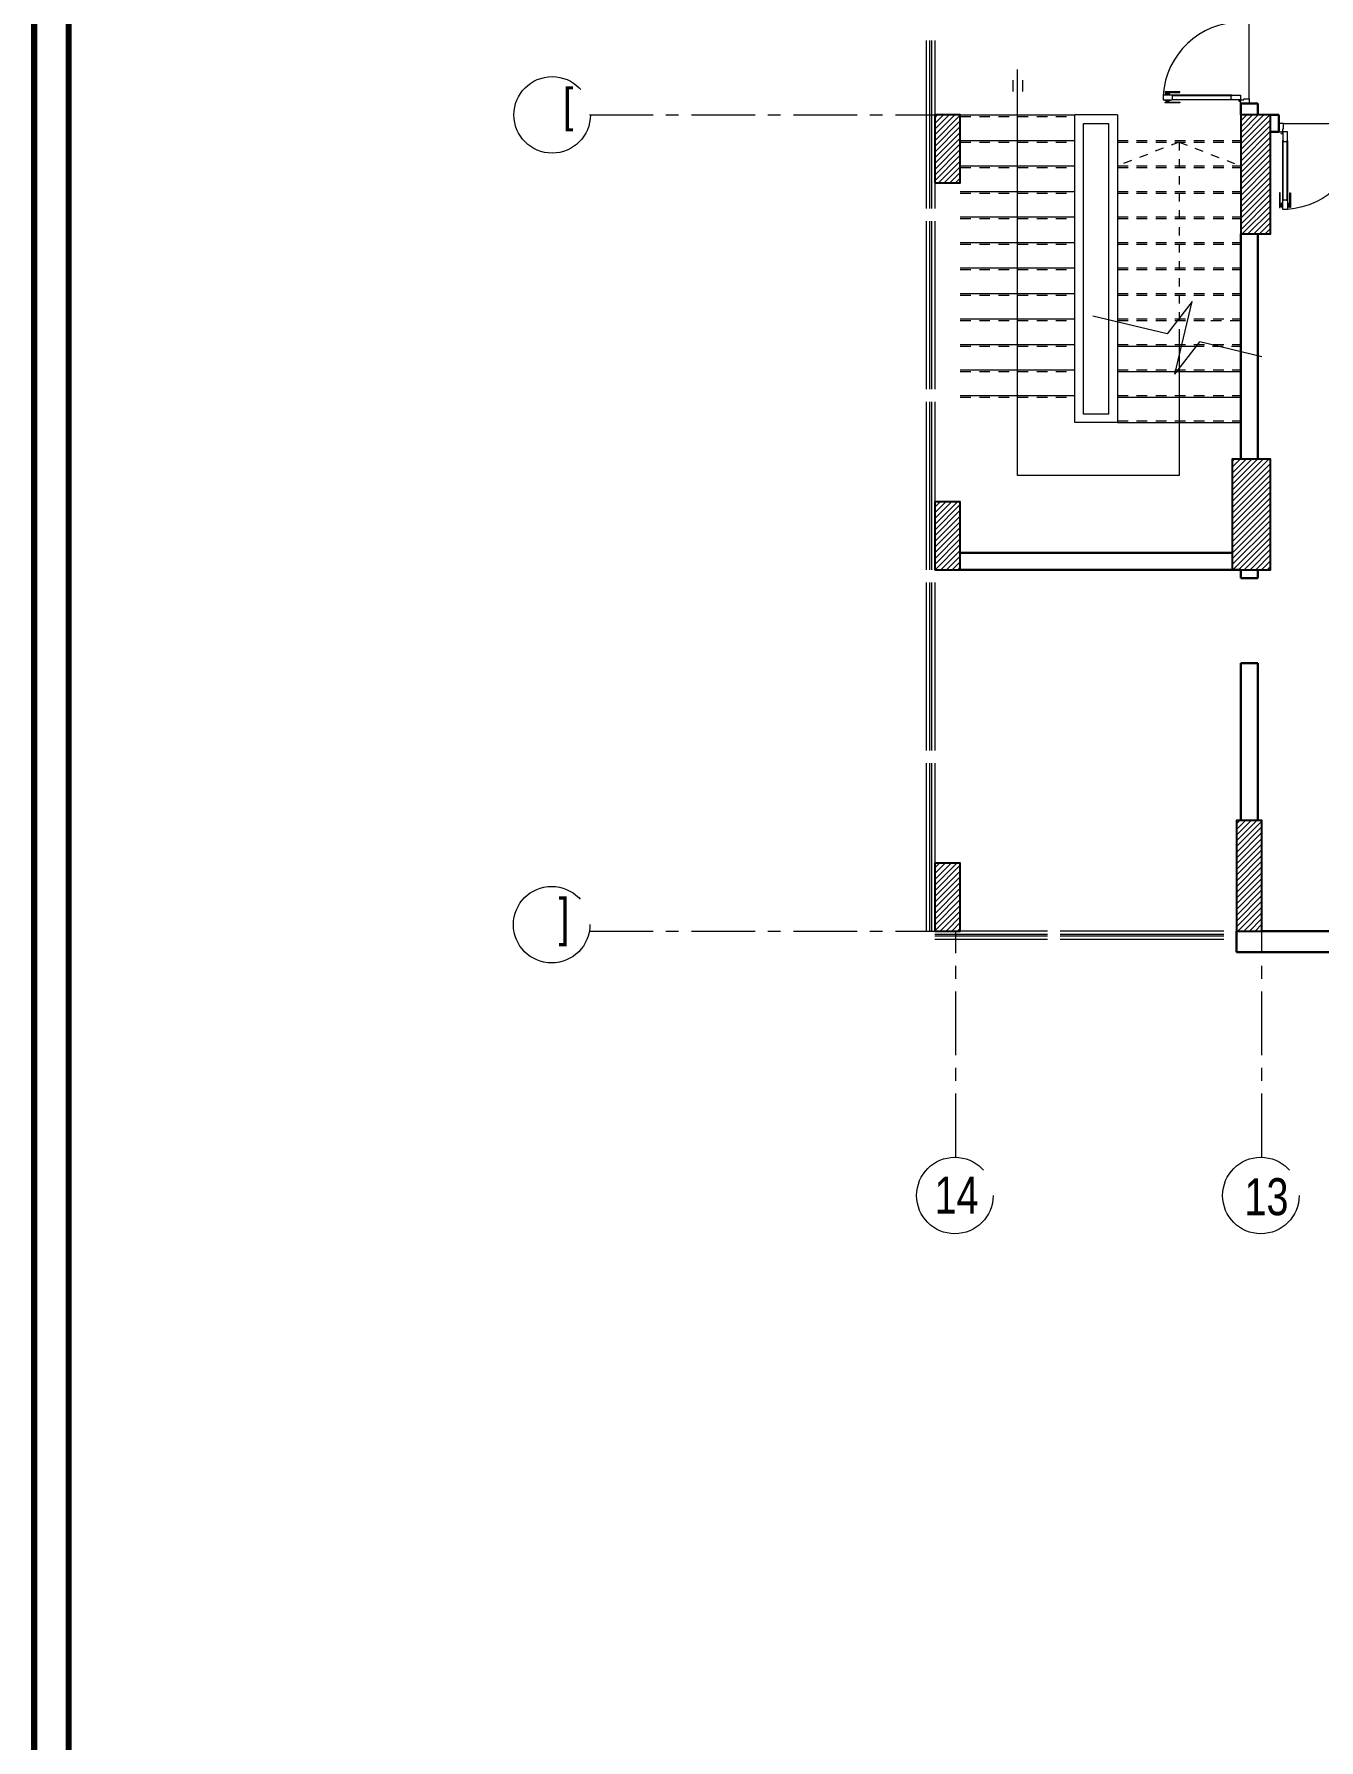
# Model space of a CAD drawing. Extents: x 847 to 949, y 444 to 823.
# Drawn here: x 847.35 to 862.47, y 550.95 to 571.01 of the extents above; entities that cross this region are included whole.
import ezdxf

# ---------------------------------------------------------------- set-up
doc = ezdxf.new("R2010")
doc.units = 0
doc.header["$MEASUREMENT"] = 0
for name, pattern in [('CENTERX2', [4, 2.5, -0.5, 0.5, -0.5]), ('HIDDEN', [0.375, 0.25, -0.125]), ('HIDDEN2', [0.1875, 0.125, -0.0625])]:
    doc.linetypes.add(name, pattern=pattern)
doc.layers.get('0').update_dxf_attribs({"linetype": 'CONTINUOUS', "lineweight": 30})
for name, color, linetype, lineweight in [('axis', 1, 'CENTERX2', 5), ('Column', 6, 'CONTINUOUS', 25), ('DOOR', 30, 'CONTINUOUS', 9), ('hatch', 252, 'CONTINUOUS', 9), ('PLAN-ELEV', 2, 'CONTINUOUS', 5), ('PLAN-HAND', 30, 'CONTINUOUS', 5), ('PLAN-STAIR', 3, 'CONTINUOUS', 9), ('PLAN-STAIR-HIDDEN', 1, 'HIDDEN2', 5), ('SEC-HT', 251, 'CONTINUOUS', 5), ('stairs', 50, 'CONTINUOUS', 9), ('txt in circle', 11, 'CONTINUOUS', 13), ('UG-BORDER', 20, 'CONTINUOUS', 80), ('Wall', 5, 'CONTINUOUS', 30), ('WINDOW', 4, 'CONTINUOUS', 5)]:
    doc.layers.add(name, color=color, linetype=linetype, lineweight=lineweight)
doc.styles.add('SOSA2', font='SOSA.shx', dxfattribs={"width": 0.8})
pattern_1 = [(45, (1093.753867, 246.140245), (-0.0336759605, 0.0336759605), [])]

# ---------------------------------------------------------------- blocks, each defined once
blk = doc.blocks.new('d3')
at = {"layer": 'DOOR', "color": 252}
for p, q in [((45.662, -61.505), (45.662, -60.806)), ((45.667, -60.806), (45.667, -61.505)), ((45.714, -60.806), (45.714, -61.505)), ((45.719, -61.505), (45.719, -60.806))]:
    blk.add_line(p, q, dxfattribs=at)
at = {"layer": 'DOOR', "color": 251}
blk.add_line((45.674, -61.711), (46.563, -61.711), dxfattribs=at)
at = {"layer": 'DOOR', "color": 1}
for points in [[(45.634, -60.895), (45.626, -60.895), (45.626, -60.722), (45.634, -60.722)], [(45.646, -60.74), (45.64, -60.74), (45.64, -60.76), (45.646, -60.76)], [(45.735, -60.74), (45.741, -60.74), (45.741, -60.76), (45.735, -60.76)], [(45.747, -60.895), (45.755, -60.895), (45.755, -60.722), (45.747, -60.722)]]:
    blk.add_lwpolyline(points, close=True, dxfattribs=at)
for points in [[(45.634, -60.74, -1), (45.64, -60.74), (45.64, -60.74), (45.64, -60.76), (45.64, -60.76, -1), (45.634, -60.76), (45.634, -60.76)], [(45.747, -60.74, 1), (45.741, -60.74), (45.741, -60.74), (45.741, -60.76), (45.741, -60.76, 1), (45.747, -60.76), (45.747, -60.76)]]:
    blk.add_lwpolyline(points, format="xyb", close=True, dxfattribs=at)
for points in [[(45.652, -60.767), (45.646, -60.767), (45.646, -60.733), (45.652, -60.733)], [(45.663, -60.778), (45.652, -60.778), (45.652, -60.722), (45.663, -60.722)], [(45.729, -60.767), (45.735, -60.767), (45.735, -60.733), (45.729, -60.733)]]:
    blk.add_lwpolyline(points, dxfattribs=at)
at = {"layer": 'DOOR', "color": 5}
for points in [[(45.667, -60.8), (45.667, -60.811), (45.714, -60.811), (45.714, -60.8), (45.718, -60.8), (45.718, -60.7), (45.718, -60.7), (45.663, -60.7), (45.663, -60.8)], [(45.667, -61.511), (45.667, -61.5), (45.714, -61.5), (45.714, -61.511), (45.718, -61.511), (45.718, -61.611), (45.718, -61.611), (45.663, -61.611), (45.663, -61.511)], [(45.618, -61.711), (45.618, -61.611), (45.663, -61.611), (45.663, -61.649), (45.674, -61.649), (45.674, -61.711)], [(46.618, -61.711), (46.618, -61.611), (46.574, -61.611), (46.574, -61.649), (46.563, -61.649), (46.563, -61.711)]]:
    blk.add_lwpolyline(points, close=True, dxfattribs=at)
blk.add_lwpolyline([(45.718, -60.778), (45.729, -60.778), (45.729, -60.722), (45.718, -60.722)], dxfattribs=at)
for points in [[(45.667, -60.81), (45.667, -60.81, -1), (45.667, -60.801)], [(45.714, -60.81), (45.714, -60.81, 1), (45.714, -60.801)], [(45.667, -61.5), (45.667, -61.5, 1), (45.667, -61.51)], [(45.714, -61.5), (45.714, -61.5, -1), (45.714, -61.51)]]:
    blk.add_lwpolyline(points, format="xyb", close=True, dxfattribs=at)
blk.add_circle((45.652, -61.6), 0.0111, dxfattribs=at)
at = {"layer": 'DOOR', "color": 252}
blk.add_arc((45.661, -61.611), 0.913, 360, 86.3977, dxfattribs=at)
blk = doc.blocks.new('d2')
at = {"layer": 'DOOR', "color": 251}
for p, q in [((91.315, -77.838), (92.204, -77.838)), ((93.204, -77.838), (92.315, -77.838))]:
    blk.add_line(p, q, dxfattribs=at)
at = {"layer": 'DOOR', "color": 252}
for p, q in [((91.303, -78.043), (91.303, -78.743)), ((91.308, -78.743), (91.308, -78.043)), ((91.355, -78.743), (91.355, -78.043)), ((91.36, -78.043), (91.36, -78.743)), ((93.159, -78.043), (93.159, -78.743)), ((93.164, -78.743), (93.164, -78.043)), ((93.21, -78.743), (93.21, -78.043)), ((93.215, -78.043), (93.215, -78.743))]:
    blk.add_line(p, q, dxfattribs=at)
at = {"layer": 'DOOR', "color": 5}
for points in [[(91.259, -77.838), (91.259, -77.938), (91.304, -77.938), (91.304, -77.9), (91.315, -77.9), (91.315, -77.838)], [(92.259, -77.838), (92.259, -77.938), (92.215, -77.938), (92.215, -77.9), (92.204, -77.9), (92.204, -77.838)], [(92.259, -77.838), (92.259, -77.938), (92.304, -77.938), (92.304, -77.9), (92.315, -77.9), (92.315, -77.838)], [(93.259, -77.838), (93.259, -77.938), (93.215, -77.938), (93.215, -77.9), (93.204, -77.9), (93.204, -77.838)], [(91.308, -78.038), (91.308, -78.049), (91.355, -78.049), (91.355, -78.038), (91.359, -78.038), (91.359, -77.938), (91.359, -77.938), (91.304, -77.938), (91.304, -78.038)], [(93.21, -78.038), (93.21, -78.049), (93.164, -78.049), (93.164, -78.038), (93.159, -78.038), (93.159, -77.938), (93.159, -77.938), (93.215, -77.938), (93.215, -78.038)], [(91.308, -78.749), (91.308, -78.738), (91.355, -78.738), (91.355, -78.749), (91.359, -78.749), (91.359, -78.849), (91.359, -78.849), (91.304, -78.849), (91.304, -78.749)], [(93.21, -78.749), (93.21, -78.738), (93.164, -78.738), (93.164, -78.749), (93.159, -78.749), (93.159, -78.849), (93.159, -78.849), (93.215, -78.849), (93.215, -78.749)]]:
    blk.add_lwpolyline(points, close=True, dxfattribs=at)
for points in [[(91.308, -78.048), (91.308, -78.048, -1), (91.308, -78.038)], [(91.355, -78.048), (91.355, -78.048, 1), (91.355, -78.038)], [(93.164, -78.048), (93.164, -78.048, -1), (93.164, -78.038)], [(93.21, -78.048), (93.21, -78.048, 1), (93.21, -78.038)], [(91.308, -78.738), (91.308, -78.738, 1), (91.308, -78.748)], [(91.355, -78.738), (91.355, -78.738, -1), (91.355, -78.748)], [(93.164, -78.738), (93.164, -78.738, 1), (93.164, -78.748)], [(93.21, -78.738), (93.21, -78.738, -1), (93.21, -78.748)]]:
    blk.add_lwpolyline(points, format="xyb", close=True, dxfattribs=at)
at = {"layer": 'DOOR', "color": 1}
for points in [[(91.275, -78.654), (91.267, -78.654), (91.267, -78.826), (91.275, -78.826)], [(91.287, -78.809), (91.281, -78.809), (91.281, -78.788), (91.287, -78.788)], [(91.376, -78.809), (91.382, -78.809), (91.382, -78.788), (91.376, -78.788)], [(91.388, -78.654), (91.396, -78.654), (91.396, -78.826), (91.388, -78.826)], [(93.131, -78.654), (93.123, -78.654), (93.123, -78.826), (93.131, -78.826)], [(93.143, -78.809), (93.136, -78.809), (93.136, -78.788), (93.143, -78.788)], [(93.231, -78.809), (93.238, -78.809), (93.238, -78.788), (93.231, -78.788)], [(93.243, -78.654), (93.251, -78.654), (93.251, -78.826), (93.243, -78.826)]]:
    blk.add_lwpolyline(points, close=True, dxfattribs=at)
for points in [[(91.275, -78.808, 1), (91.281, -78.808), (91.281, -78.808), (91.281, -78.789), (91.281, -78.789, 1), (91.275, -78.789), (91.275, -78.789)], [(91.388, -78.808, -1), (91.382, -78.808), (91.382, -78.808), (91.382, -78.789), (91.382, -78.789, -1), (91.388, -78.789), (91.388, -78.789)], [(93.131, -78.808, 1), (93.136, -78.808), (93.136, -78.808), (93.136, -78.789), (93.136, -78.789, 1), (93.131, -78.789), (93.131, -78.789)], [(93.243, -78.808, -1), (93.238, -78.808), (93.238, -78.808), (93.238, -78.789), (93.238, -78.789, -1), (93.243, -78.789), (93.243, -78.789)]]:
    blk.add_lwpolyline(points, format="xyb", close=True, dxfattribs=at)
for points in [[(91.293, -78.781), (91.287, -78.781), (91.287, -78.816), (91.293, -78.816)], [(91.304, -78.771), (91.293, -78.771), (91.293, -78.826), (91.304, -78.826)], [(91.37, -78.781), (91.376, -78.781), (91.376, -78.816), (91.37, -78.816)], [(93.148, -78.781), (93.143, -78.781), (93.143, -78.816), (93.148, -78.816)], [(93.215, -78.771), (93.226, -78.771), (93.226, -78.826), (93.215, -78.826)], [(93.226, -78.781), (93.231, -78.781), (93.231, -78.816), (93.226, -78.816)]]:
    blk.add_lwpolyline(points, dxfattribs=at)
at = {"layer": 'DOOR', "color": 5}
for points in [[(91.359, -78.771), (91.37, -78.771), (91.37, -78.826), (91.359, -78.826)], [(93.159, -78.771), (93.148, -78.771), (93.148, -78.826), (93.159, -78.826)]]:
    blk.add_lwpolyline(points, dxfattribs=at)
for centre in [(91.293, -77.949), (93.226, -77.949)]:
    blk.add_circle(centre, 0.0111, dxfattribs=at)
at = {"layer": 'DOOR', "color": 252}
for centre, start, end in [((91.302, -77.938), 273.6023, 0), ((93.217, -77.938), 180, 266.3977)]:
    blk.add_arc(centre, 0.913, start, end, dxfattribs=at)
blk = doc.blocks.new('fghh')
at = {"layer": 'hatch'}
for p, q in [((1434.894, 1497.176), (1434.61, 1497.792)), ((1435.256, 1497.18), (1434.656, 1496.903)), ((1434.656, 1496.903), (1434.894, 1497.176)), ((1435.256, 1497.18), (1435.018, 1496.907)), ((1435.256, 1496.392), (1435.018, 1496.907))]:
    blk.add_line(p, q, dxfattribs=at)
blk = doc.blocks.new('A$C11ED6BD5')
at = {"layer": 'axis', "color": 0, "ltscale": 0.3}
for p, q in [((-61.363, 9.85), (-57.3, 9.85)), ((-61.363, 0.25), (-57.3, 0.25)), ((-57.05, -2.411), (-57.05, 0.25)), ((-53.45, -2.411), (-53.45, 0.25))]:
    blk.add_line(p, q, dxfattribs=at)
at = {"layer": 'axis', "color": 0}
for centre in [(-61.801, 9.85), (-61.807, 0.325), (-57.063, -2.861), (-53.463, -2.861)]:
    blk.add_circle(centre, 0.45, dxfattribs=at)
at = {"layer": 'txt in circle', "color": 0, "ltscale": 0.01, "attachment_point": 5, "style": 'SOSA2'}
for s, insert, char_height in [('[', (-61.612, 9.91), 0.392), (']', (-61.66, 0.353), 0.435), ('14', (-57.043, -2.856), 0.4355), ('13', (-53.397, -2.878), 0.4355)]:
    blk.add_mtext(s, dxfattribs=dict(at, insert=insert, char_height=char_height))

msp = doc.modelspace()

# ---------------------------------------------------------------- hatches: boundary and pattern name
at = {"layer": 'hatch'}
h = msp.add_hatch(dxfattribs=at)
h.set_pattern_fill('ANSI31', color=252, scale=0.015, style=0)
h.set_pattern_definition(pattern_1)
h.paths.add_polyline_path([(857.947, 569.262), (858.247, 569.262), (858.247, 570.062), (857.947, 570.062)])
h = msp.add_hatch(dxfattribs=at)
h.set_pattern_fill('ANSI31', color=252, scale=0.015, style=0)
h.set_pattern_definition(pattern_1)
h.paths.add_polyline_path([(861.547, 568.662), (861.897, 568.662), (861.897, 570.062), (861.547, 570.062)])
h = msp.add_hatch(dxfattribs=at)
h.set_pattern_fill('ANSI31', color=252, scale=0.015, style=0)
h.set_pattern_definition(pattern_1)
h.paths.add_polyline_path([(861.447, 564.712), (861.897, 564.712), (861.897, 566.012), (861.447, 566.012)])
h = msp.add_hatch(dxfattribs=at)
h.set_pattern_fill('ANSI31', color=252, scale=0.015, style=0)
h.set_pattern_definition(pattern_1)
h.paths.add_polyline_path([(857.947, 564.712), (858.247, 564.712), (858.247, 565.512), (857.947, 565.512)])
h = msp.add_hatch(dxfattribs=at)
h.set_pattern_fill('ANSI31', color=252, scale=0.015, style=0)
h.set_pattern_definition(pattern_1)
h.paths.add_polyline_path([(861.497, 560.462), (861.797, 560.462), (861.797, 561.762), (861.497, 561.762)])
h = msp.add_hatch(dxfattribs=at)
h.set_pattern_fill('ANSI31', color=252, scale=0.015, style=0)
h.set_pattern_definition(pattern_1)
h.paths.add_polyline_path([(857.947, 560.462), (858.247, 560.462), (858.247, 561.262), (857.947, 561.262)])

# ---------------------------------------------------------------- linework, layer by layer
at = {"layer": 'Column', "color": 252}
for points in [[(857.947, 569.262), (858.247, 569.262), (858.247, 570.062), (857.947, 570.062)], [(861.547, 568.662), (861.897, 568.662), (861.897, 570.062), (861.547, 570.062)], [(861.447, 564.712), (861.897, 564.712), (861.897, 566.012), (861.447, 566.012)], [(857.947, 564.712), (858.247, 564.712), (858.247, 565.512), (857.947, 565.512)], [(861.497, 560.462), (861.797, 560.462), (861.797, 561.762), (861.497, 561.762)], [(857.947, 560.462), (858.247, 560.462), (858.247, 561.262), (857.947, 561.262)]]:
    msp.add_lwpolyline(points, close=True, dxfattribs=at)
at = {"layer": 'PLAN-ELEV', "color": 252}
for p, q in [((858.864, 570.469), (858.864, 570.339)), ((858.922, 565.822), (858.922, 570.595)), ((858.978, 570.469), (858.978, 570.339)), ((860.822, 567.502), (860.822, 565.822)), ((860.822, 565.822), (858.922, 565.822))]:
    msp.add_line(p, q, dxfattribs=at)
at = {"layer": 'PLAN-HAND', "color": 252}
for p, q in [((859.597, 566.442), (859.597, 570.062)), ((860.097, 570.062), (859.597, 570.062)), ((860.097, 570.062), (860.097, 566.442)), ((859.697, 566.542), (859.697, 569.962)), ((859.997, 567.845), (859.997, 569.962)), ((859.997, 566.542), (859.997, 567.845)), ((860.097, 566.442), (859.597, 566.442)), ((859.997, 566.542), (859.697, 566.542))]:
    msp.add_line(p, q, dxfattribs=at)
at = {"layer": 'PLAN-STAIR', "color": 252}
for p, q in [((858.247, 570.062), (859.597, 570.062)), ((859.697, 569.962), (859.997, 569.962)), ((858.247, 569.762), (859.597, 569.762)), ((858.247, 569.462), (859.597, 569.462)), ((858.247, 569.162), (859.597, 569.162)), ((858.247, 568.862), (859.597, 568.862)), ((858.247, 568.562), (859.597, 568.562)), ((858.247, 568.262), (859.597, 568.262)), ((858.247, 567.962), (859.597, 567.962)), ((858.247, 567.662), (859.597, 567.662)), ((858.247, 567.362), (859.597, 567.362)), ((860.097, 567.342), (860.99, 567.342)), ((858.247, 567.062), (859.597, 567.062)), ((860.097, 567.042), (861.55, 567.042)), ((858.247, 566.762), (859.597, 566.762)), ((860.097, 566.742), (861.55, 566.742)), ((860.097, 566.442), (861.55, 566.442))]:
    msp.add_line(p, q, dxfattribs=at)
at = {"layer": 'PLAN-STAIR-HIDDEN', "color": 252}
for p, q in [((858.247, 570.042), (859.597, 570.042)), ((858.247, 569.742), (859.597, 569.742)), ((860.097, 569.762), (861.547, 569.762)), ((860.097, 569.742), (861.547, 569.742)), ((858.247, 569.442), (859.597, 569.442)), ((860.097, 569.462), (861.547, 569.462)), ((860.097, 569.442), (861.547, 569.442)), ((858.247, 569.142), (859.597, 569.142)), ((860.097, 569.162), (861.547, 569.162)), ((860.097, 569.142), (861.547, 569.142)), ((858.247, 568.842), (859.597, 568.842)), ((860.097, 568.862), (861.547, 568.862)), ((860.097, 568.842), (861.547, 568.842)), ((858.247, 568.542), (859.597, 568.542)), ((860.097, 568.562), (861.55, 568.562)), ((860.097, 568.542), (861.55, 568.542)), ((858.247, 568.242), (859.597, 568.242)), ((860.097, 568.262), (861.55, 568.262)), ((860.097, 568.242), (861.55, 568.242)), ((858.247, 567.942), (859.597, 567.942)), ((860.097, 567.962), (861.55, 567.962)), ((860.097, 567.942), (861.55, 567.942)), ((858.247, 567.642), (859.597, 567.642)), ((860.097, 567.662), (861.55, 567.662)), ((860.097, 567.642), (861.197, 567.642)), ((861.197, 567.642), (861.55, 567.642)), ((858.247, 567.342), (859.597, 567.342)), ((860.097, 567.362), (861.55, 567.362)), ((860.99, 567.342), (861.55, 567.342)), ((858.247, 567.042), (859.597, 567.042)), ((860.097, 567.062), (861.55, 567.062)), ((858.247, 566.742), (859.597, 566.742)), ((860.097, 566.762), (861.55, 566.762)), ((860.097, 566.462), (861.55, 566.462))]:
    msp.add_line(p, q, dxfattribs=at)
at = {"layer": 'SEC-HT', "color": 252, "linetype": 'HIDDEN', "ltscale": 0.01}
for q in [(860.097, 569.462), (861.547, 569.462), (860.822, 567.502)]:
    msp.add_line((860.822, 569.742), q, dxfattribs=at)
at = {"layer": 'stairs', "color": 252, "linetype": 'HIDDEN', "ltscale": 0.01}
msp.add_line((861.433, 567.042), (861.447, 567.042), dxfattribs=at)
at = {"layer": 'UG-BORDER'}
msp.add_line((847.351, 588.531), (847.351, 511.831), dxfattribs=at)
at = {"layer": 'UG-BORDER', "color": 7}
for p, q in [((847.351, 511.831), (847.351, 588.531)), ((847.755, 588.126), (847.755, 512.235))]:
    msp.add_line(p, q, dxfattribs=at)
at = {"layer": 'Wall', "color": 252, "linetype": 'Continuous'}
for p, q in [((861.547, 570.062), (861.547, 570.196)), ((861.747, 570.196), (861.547, 570.196)), ((861.747, 570.062), (861.747, 570.196)), ((861.997, 570.062), (861.894, 570.062)), ((861.997, 569.862), (861.997, 570.062)), ((861.997, 569.862), (861.894, 569.862)), ((858.247, 564.912), (861.447, 564.912)), ((858.247, 564.712), (861.547, 564.712)), ((861.547, 564.612), (861.747, 564.612)), ((861.547, 563.612), (861.747, 563.612)), ((861.497, 560.212), (861.497, 560.462)), ((866.397, 560.462), (861.797, 560.462)), ((866.822, 560.212), (861.497, 560.212))]:
    msp.add_line(p, q, dxfattribs=at)
at = {"layer": 'Wall', "color": 252, "linetype": 'Continuous', "elevation": -0.1}
for points in [[(861.547, 568.662), (861.547, 566.012)], [(861.747, 568.662), (861.747, 566.012)]]:
    msp.add_lwpolyline(points, dxfattribs=at)
at = {"layer": 'Wall', "color": 252, "linetype": 'Continuous'}
for points in [[(861.547, 564.712), (861.547, 564.612)], [(861.747, 564.712), (861.747, 564.612)], [(861.547, 563.612), (861.547, 561.762)], [(861.747, 563.612), (861.747, 561.762)]]:
    msp.add_lwpolyline(points, dxfattribs=at)
at = {"layer": 'WINDOW', "color": 252, "linetype": 'Continuous'}
for p, q in [((857.847, 570.937), (857.847, 568.962)), ((857.887, 570.937), (857.887, 568.962)), ((857.907, 570.937), (857.907, 568.962)), ((857.947, 570.937), (857.947, 568.962)), ((857.847, 568.812), (857.847, 566.837)), ((857.887, 568.812), (857.887, 566.837)), ((857.907, 568.812), (857.907, 566.837)), ((857.947, 568.812), (857.947, 566.837)), ((857.847, 566.687), (857.847, 564.712)), ((857.887, 566.687), (857.887, 564.712)), ((857.907, 566.687), (857.907, 564.712)), ((857.947, 566.687), (857.947, 564.712)), ((857.847, 564.562), (857.847, 562.587)), ((857.887, 564.562), (857.887, 562.587)), ((857.907, 564.562), (857.907, 562.587)), ((857.947, 564.562), (857.947, 562.587)), ((857.847, 562.437), (857.847, 560.462)), ((857.887, 562.437), (857.887, 560.462)), ((857.907, 562.437), (857.907, 560.462)), ((857.947, 562.437), (857.947, 560.462)), ((859.272, 560.462), (857.947, 560.462)), ((859.272, 560.422), (857.947, 560.422)), ((861.347, 560.462), (859.422, 560.462)), ((861.347, 560.422), (859.422, 560.422)), ((859.272, 560.402), (857.947, 560.402)), ((859.272, 560.362), (857.947, 560.362)), ((861.347, 560.402), (859.422, 560.402)), ((861.347, 560.362), (859.422, 560.362))]:
    msp.add_line(p, q, dxfattribs=at)

# ---------------------------------------------------------------- block references
at = {"color": 252, "linetype": 'Continuous', "rotation": 270}
msp.add_blockref('d2', (939.484, 663.455), dxfattribs=at)
at = {"color": 252, "linetype": 'Continuous', "xscale": -1, "rotation": 180}
msp.add_blockref('d3', (816.378, 508.251), dxfattribs=at)
at = {"layer": 'axis', "color": 252}
msp.add_blockref('A$C11ED6BD5', (915.247, 560.212), dxfattribs=at)
at = {"layer": 'hatch', "color": 252, "xscale": -1.327159507994789, "yscale": 1.327159507994789, "zscale": 1.327159507994789, "rotation": 101.2231120264299}
msp.add_blockref('fghh', (2439.035, 2822.13), dxfattribs=at)

doc.saveas('drawing.dxf')
